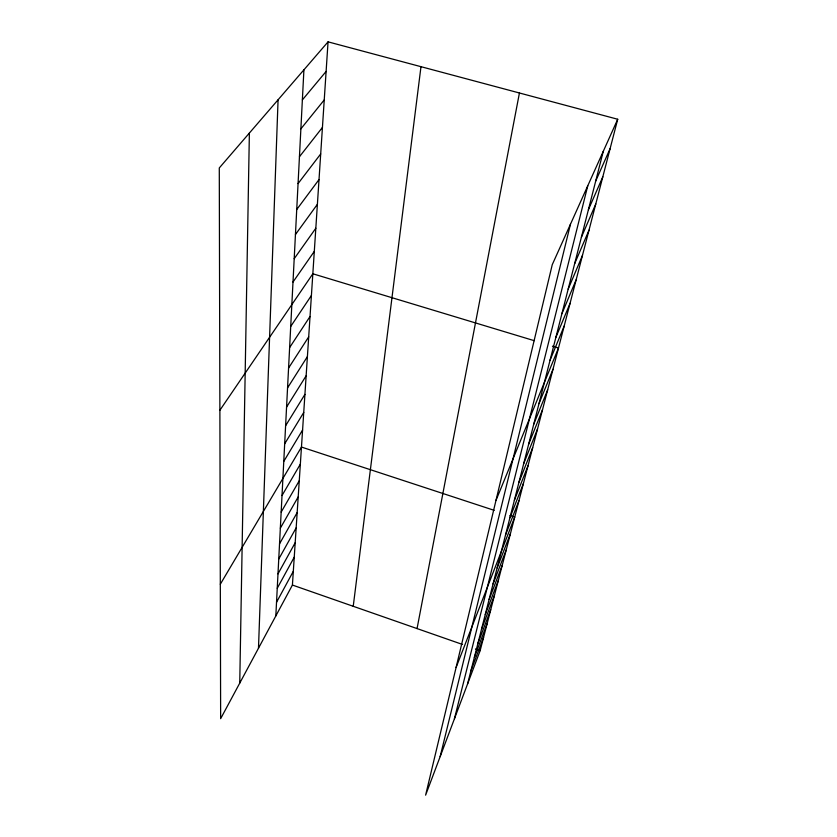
<?xml version="1.0" encoding="UTF-8"?>
<svg xmlns="http://www.w3.org/2000/svg" width="837" height="837" viewBox="0 0 837 837"><rect width="100%" height="100%" fill="white"/><g stroke="black" fill="none" stroke-linecap="round" stroke-linejoin="round"><path stroke-width="1.26" d="M239.748 683.107L249.374 133.062M258.487 648.215L278.072 99.791M275.823 615.948L303.915 69.837M328.052 41.85L219.284 167.955L220.644 718.68L292.416 585.053L328.052 41.85L617.716 119.252L480.156 650.611L425.614 795.15L552.253 264.68L617.716 119.252M353.235 606.291L420.98 66.678M417.056 628.577L519.432 92.991M440.157 756.596L570.457 224.243M454.407 718.837L587.752 185.835M467.569 683.965L603.268 151.361M474.349 657.359L487.103 623.753M470.907 670.845L483.577 637.365M477.875 643.496L490.723 609.765M485.251 614.578L498.277 580.616M481.505 629.246L494.447 595.389M489.09 599.48L502.21 565.414M493.056 583.933L506.259 549.773M497.136 567.915L510.424 533.671M456.102 667.455L514.724 517.088L509.9 515.498M505.548 534.885L519.013 500.505M509.89 517.862L523.428 483.441M514.357 500.317L527.99 465.853M518.971 482.206L532.677 447.722M523.732 463.52L537.521 429.025M528.649 444.217L542.512 409.732M533.734 424.275L547.67 389.822M538.986 403.654L552.995 369.263M495.954 500.495L558.499 348.014L552.43 346.173M550.045 360.255L564.18 326.043M555.873 337.395L570.07 303.308M561.899 313.708L576.159 279.788M568.156 289.152L582.468 255.421M574.653 263.665L589.007 230.165M581.401 237.206L595.787 203.977M588.401 209.71L602.818 176.806M595.682 181.116L610.131 148.578M276.524 602.295L293.316 571.305M277.246 588.275L294.237 557.201M277.989 573.868L295.189 542.732M278.742 559.064L296.162 527.865M279.527 543.851L297.166 512.589M280.332 528.199L298.202 496.885M281.159 512.098L299.259 480.752M282.017 495.525L300.347 464.148M220.309 584.236L301.466 447.063L494.228 510.35M283.774 461.407L302.586 430.009M284.674 443.84L303.737 412.453M285.605 425.751L304.919 394.394M286.568 407.106L306.143 375.782M287.551 387.887L307.399 356.614M288.577 368.05L308.696 336.861M289.623 347.585L310.035 316.491M290.711 326.451L311.416 295.482M219.88 410.256L312.839 273.783L534.236 340.68M292.992 282.048L314.304 251.382M294.195 258.706L315.821 228.239M295.44 234.548L317.39 204.312M296.727 209.532L319.023 179.568M298.056 183.606L320.697 153.945M299.447 156.739L322.444 127.423M300.881 128.856L324.243 99.927M302.366 99.906L326.116 71.427M292.416 585.053L462.516 644.459M475.447 648.968L480.156 650.611"/></g></svg>
